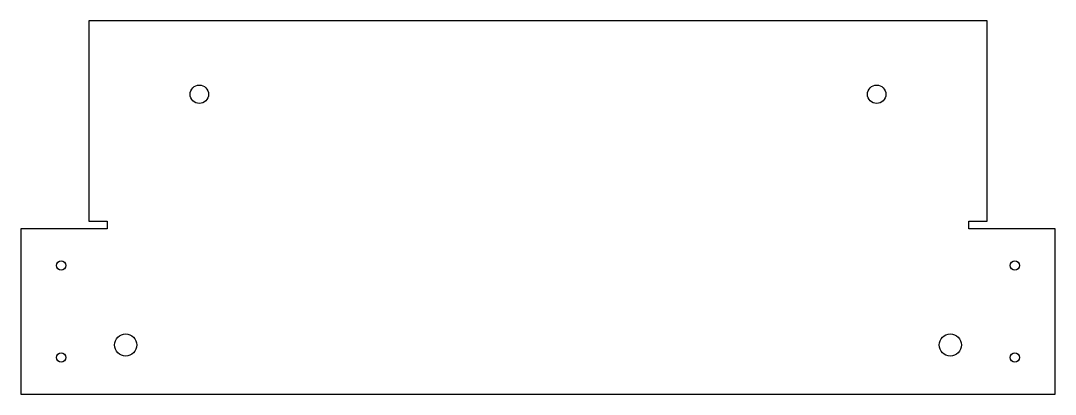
# Model space of a CAD drawing. Header units: millimetres. Extents: x 91 to 372, y 113 to 215.
import ezdxf

# ---------------------------------------------------------------- set-up
doc = ezdxf.new("R2010")
doc.units = ezdxf.units.MM
doc.layers.add('Visible_(ISO)', color=7, linetype='Continuous')

msp = doc.modelspace()

# ---------------------------------------------------------------- linework, layer by layer
at = {"layer": 'Visible_(ISO)', "color": 7, "linetype": 'Continuous'}
for p, q in [((353.69, 214.91), (109.69, 214.91)), ((109.69, 214.91), (109.69, 160.39)), ((353.69, 160.39), (353.69, 214.91)), ((109.69, 160.39), (114.69, 160.39)), ((114.69, 160.39), (114.69, 158.39)), ((348.69, 158.39), (348.69, 160.39)), ((348.69, 160.39), (353.69, 160.39)), ((114.69, 158.39), (91.17, 158.39)), ((91.17, 158.39), (91.17, 113.39)), ((372.22, 158.39), (348.69, 158.39)), ((372.22, 113.39), (372.22, 158.39)), ((91.17, 113.39), (372.22, 113.39))]:
    msp.add_line(p, q, dxfattribs=at)
for centre, radius in [((139.69, 194.91), 2.5), ((323.69, 194.91), 2.5), ((102.17, 148.39), 1.25), ((361.22, 148.39), 1.25), ((119.69, 126.79), 3), ((343.69, 126.79), 3), ((102.17, 123.39), 1.25), ((361.22, 123.39), 1.25)]:
    msp.add_circle(centre, radius, dxfattribs=at)

doc.saveas('drawing.dxf')
